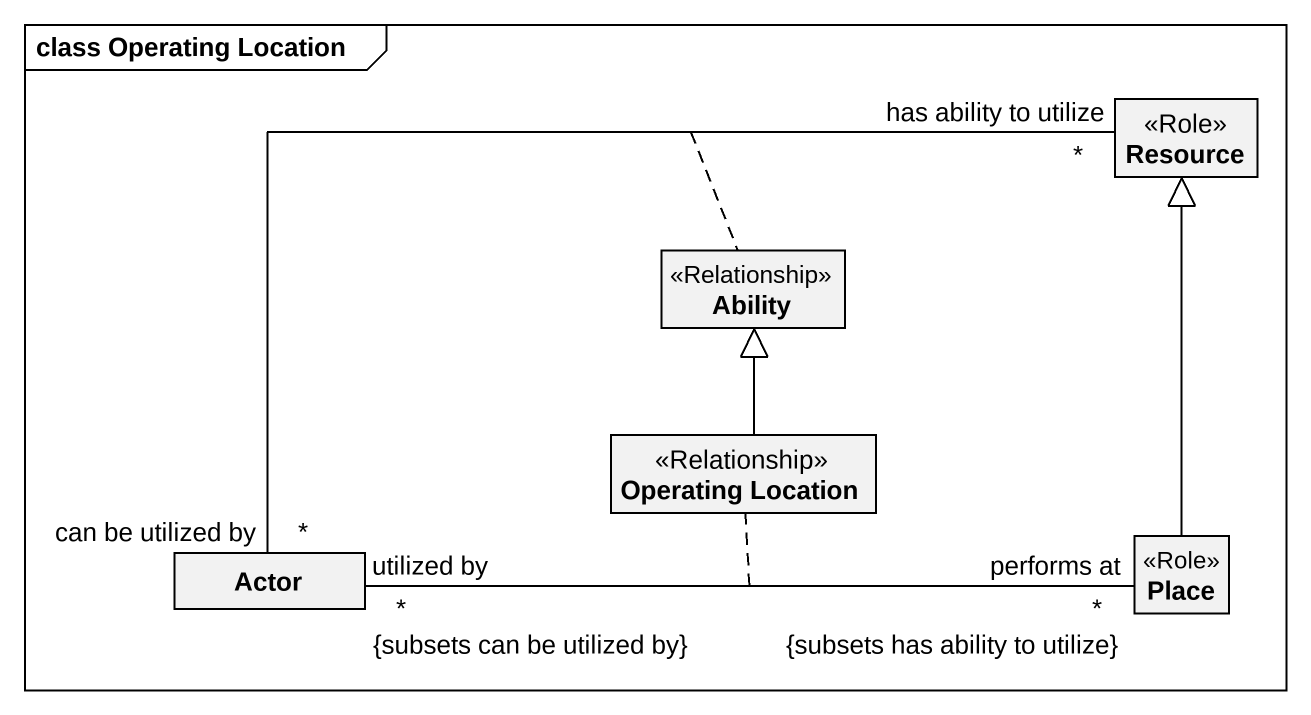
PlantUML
@startuml
mainframe class Operating Location
hide circle
hide empty members
class Resource <<Role>>
class Ability <<Relationship>>
class "Operating Location" as Operating_Location <<Relationship>>
class "Actor" as Actor_
class Place <<Role>>
Resource "has ability to utilize\n*" -left- "can be utilized by\n*" Actor_
(Resource, Actor_) .. Ability
Operating_Location -up-|> Ability
Actor_ "utilized by\n*\n{subsets can be utilized by}" -right- "performs at\n*\n{subsets has ability to utilize}" Place
(Actor_, Place) .. Operating_Location
Place -up-|> Resource
@enduml
